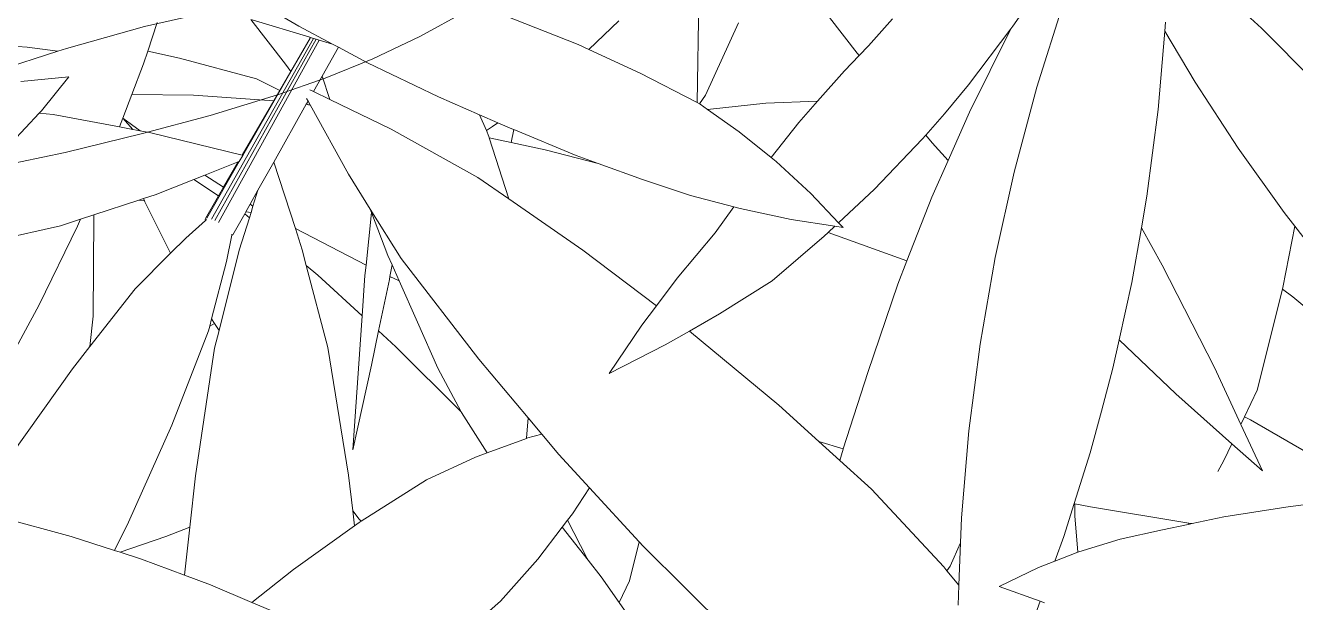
# Model space of a CAD drawing. Header units: millimetres. Extents: x 18 to 174501, y 22 to 24571.
# Drawn here: x 22442.6 to 22641.6, y 14486.7 to 14577.2 of the extents above; entities that cross this region are included whole.
import ezdxf

# ---------------------------------------------------------------- set-up
doc = ezdxf.new("R2010")
doc.units = ezdxf.units.MM
doc.header["$MEASUREMENT"] = 0
doc.layers.add('Edges', color=7, linetype='Continuous', lineweight=18)

# ---------------------------------------------------------------- blocks, each defined once
blk = doc.blocks.new('BAMBOOPLAN')
at = {"layer": 'Edges'}
for p, q in [((1.2611, 11.8149), (1.1813, 11.7279)), ((1.1813, 11.7279), (1.0982, 11.6463)), ((1.0982, 11.6463), (1.012, 11.5704)), ((0.7216, 11.6279), (0.5913, 11.548)), ((0.5913, 11.548), (0.4425, 11.4445)), ((1.012, 11.5704), (0.923, 11.5003)), ((0.923, 11.5003), (0.7956, 11.4068)), ((0.4425, 11.4445), (0.4262, 11.4323)), ((0.3579, 11.4184), (0.2246, 11.382)), ((0.4262, 11.4323), (0.2961, 11.3347)), ((0.4262, 11.4323), (0.3579, 11.4184)), ((0.7956, 11.4068), (0.6659, 11.3194)), ((0.6659, 11.3194), (0.5158, 11.2228)), ((0.5158, 11.2228), (0.3639, 11.1327)), ((7.7963, -1.6611), (7.6399, -1.5931)), ((7.9467, -1.735), (7.7963, -1.6611)), ((7.2683, -1.8384), (7.3128, -1.6802)), ((7.5935, -1.7378), (7.5886, -1.7186)), ((7.3636, -1.9504), (7.3584, -1.754)), ((7.6949, -1.8239), (7.5935, -1.7378)), ((7.6368, -1.9084), (7.5935, -1.7378)), ((7.2174, -1.995), (7.2661, -1.8453)), ((7.2397, -2.0521), (7.2661, -1.8453)), ((7.2661, -1.8453), (7.2683, -1.8384)), ((7.8348, -1.9321), (7.6949, -1.8239)), ((6.9584, -2.0092), (6.7392, -1.8658)), ((6.977, -1.9859), (7.0082, -1.9104)), ((7.6765, -2.1005), (7.6368, -1.9084)), ((7.9792, -2.0347), (7.8348, -1.9321)), ((7.3775, -2.1464), (7.3636, -1.9504)), ((6.9645, -2.0128), (6.977, -1.9859)), ((6.6561, -2.2309), (6.5844, -2.0116)), ((6.9446, -2.0561), (6.9645, -2.0128)), ((6.9645, -2.0128), (6.9584, -2.0092)), ((7.1881, -2.0741), (7.2174, -1.995)), ((6.6682, -2.209), (6.685, -2.0315)), ((8.0115, -2.0558), (7.9792, -2.0347)), ((6.9101, -2.14), (6.9446, -2.0561)), ((7.1639, -2.133), (7.1881, -2.0741)), ((7.2296, -2.1703), (7.2397, -2.0521)), ((8.031, -2.1944), (8.0115, -2.0558)), ((8.0535, -2.0831), (8.0115, -2.0558)), ((7.6879, -2.1718), (7.6765, -2.1005)), ((6.3881, -2.1974), (6.4302, -2.115)), ((7.1594, -2.1439), (7.1639, -2.133)), ((7.1829, -2.1444), (7.1639, -2.133)), ((6.9101, -2.14), (6.8018, -2.1822)), ((6.8858, -2.199), (6.9101, -2.14)), ((7.0946, -2.2844), (7.1594, -2.1439)), ((7.2296, -2.1703), (7.1829, -2.1444)), ((7.4001, -2.3416), (7.3775, -2.1464)), ((6.362, -2.1948), (6.1808, -2.1869)), ((6.8018, -2.1822), (6.6832, -2.2377)), ((7.2219, -2.2601), (7.2296, -2.1703)), ((7.7595, -2.2356), (7.6879, -2.1718)), ((7.7077, -2.2944), (7.6879, -2.1718)), ((6.3881, -2.1974), (6.362, -2.1948)), ((6.514, -2.2102), (6.3881, -2.1974)), ((6.6561, -2.2309), (6.514, -2.2102)), ((6.6615, -2.2317), (6.6682, -2.209)), ((6.8528, -2.2933), (6.8858, -2.199)), ((8.0313, -2.1985), (8.031, -2.1944)), ((8.059, -2.2072), (8.0313, -2.1985)), ((8.0515, -2.4312), (8.0313, -2.1985)), ((8.2348, -2.2752), (8.059, -2.2072)), ((6.6615, -2.2317), (6.6561, -2.2309)), ((6.6634, -2.232), (6.6615, -2.2317)), ((6.6832, -2.2377), (6.6634, -2.232)), ((6.7663, -2.262), (6.6832, -2.2377)), ((7.9447, -2.4138), (7.7595, -2.2356)), ((6.8528, -2.2933), (6.7663, -2.262)), ((7.2157, -2.4127), (7.2219, -2.2601)), ((6.8662, -2.2981), (6.8528, -2.2933)), ((6.963, -2.3404), (6.8662, -2.2981)), ((7.0433, -2.3819), (7.0946, -2.2844)), ((7.7227, -2.4249), (7.7077, -2.2944)), ((5.7569, -2.3604), (5.5861, -2.3253)), ((5.8411, -2.3735), (5.7569, -2.3604)), ((7.0433, -2.3819), (6.963, -2.3404)), ((7.4313, -2.5356), (7.4001, -2.3416)), ((5.7564, -2.45), (5.6505, -2.3807)), ((5.7882, -2.3756), (5.6539, -2.3808)), ((5.7973, -2.3752), (5.7134, -2.8328)), ((5.8031, -2.375), (5.7213, -2.8333)), ((5.8102, -2.3747), (5.7302, -2.8343)), ((5.7328, -2.6747), (5.79, -2.3755)), ((5.7731, -2.4618), (5.7895, -2.3773)), ((5.7899, -2.3755), (5.7882, -2.3756)), ((5.7895, -2.3773), (5.7882, -2.3756)), ((5.7895, -2.3773), (5.7899, -2.3755)), ((5.79, -2.3755), (5.7899, -2.3755)), ((5.7973, -2.3752), (5.79, -2.3755)), ((5.8031, -2.375), (5.7973, -2.3752)), ((5.8102, -2.3747), (5.8031, -2.375)), ((5.8411, -2.3735), (5.8102, -2.3747)), ((5.8413, -2.3735), (5.8411, -2.3735)), ((5.8561, -2.3758), (5.8413, -2.3735)), ((5.8429, -2.4486), (5.8561, -2.3758)), ((5.9293, -2.3872), (5.8561, -2.3758)), ((6.1047, -2.4077), (5.9293, -2.3872)), ((7.0564, -2.3887), (7.038, -2.392)), ((7.0564, -2.3887), (7.0433, -2.3819)), ((6.2046, -2.4156), (6.1047, -2.4077)), ((6.2303, -2.4442), (6.2046, -2.4156)), ((6.2489, -2.4191), (6.2046, -2.4156)), ((6.9402, -2.4095), (6.8246, -2.424)), ((7.038, -2.392), (6.9402, -2.4095)), ((7.0228, -2.4208), (7.0282, -2.4106)), ((7.0282, -2.4106), (7.038, -2.392)), ((7.2157, -2.4127), (7.0282, -2.4106)), ((7.2134, -2.4689), (7.2157, -2.4127)), ((8.0423, -2.5153), (7.9447, -2.4138)), ((6.2303, -2.4442), (6.2406, -2.4312)), ((6.2397, -2.4547), (6.2303, -2.4442)), ((6.2406, -2.4312), (6.2489, -2.4191)), ((6.2827, -2.4218), (6.2489, -2.4191)), ((6.2876, -2.4221), (6.2827, -2.4218)), ((6.2916, -2.4513), (6.2876, -2.4221)), ((6.4388, -2.431), (6.2876, -2.4221)), ((6.3688, -2.4416), (6.2916, -2.4513)), ((6.4908, -2.4319), (6.3688, -2.4416)), ((6.4908, -2.4319), (6.4388, -2.431)), ((6.5968, -2.4338), (6.4908, -2.4319)), ((6.7101, -2.4321), (6.5968, -2.4338)), ((6.8102, -2.425), (6.7101, -2.4321)), ((6.7893, -2.4935), (6.8102, -2.425)), ((6.8246, -2.424), (6.8102, -2.425)), ((6.9452, -2.5539), (7.0228, -2.4208)), ((7.8819, -2.4982), (7.7227, -2.4249)), ((7.7302, -2.4896), (7.7227, -2.4249)), ((8.0444, -2.4966), (8.0515, -2.4312)), ((5.4555, -2.5236), (5.4546, -2.4556)), ((5.7731, -2.4618), (5.7564, -2.45)), ((5.7636, -2.51), (5.7731, -2.4618)), ((5.8357, -2.488), (5.8429, -2.4486)), ((5.876, -2.4928), (5.8429, -2.4486)), ((6.2418, -2.4575), (6.2397, -2.4547)), ((6.2916, -2.4513), (6.2418, -2.4575)), ((6.3275, -2.5724), (6.2418, -2.4575)), ((7.2145, -2.6779), (7.2134, -2.4689)), ((5.7061, -2.5027), (5.5282, -2.5148)), ((5.7636, -2.51), (5.7061, -2.5027)), ((5.8357, -2.488), (5.8268, -2.487)), ((5.876, -2.4928), (5.8357, -2.488)), ((6.0278, -2.5109), (5.876, -2.4928)), ((6.7422, -2.6176), (6.7893, -2.4935)), ((7.7373, -2.589), (7.7302, -2.4896)), ((8.0371, -2.5627), (7.8819, -2.4982)), ((8.0423, -2.5153), (8.0444, -2.4966)), ((8.0592, -2.4988), (8.0444, -2.4966)), ((8.3357, -2.5528), (8.0592, -2.4988)), ((5.5282, -2.5148), (5.4555, -2.5236)), ((5.4559, -2.5531), (5.4555, -2.5236)), ((5.7585, -2.5365), (5.7636, -2.51)), ((5.8034, -2.6663), (5.8299, -2.5201)), ((5.8314, -2.512), (5.8266, -2.5077)), ((5.8299, -2.5201), (5.8302, -2.5185)), ((5.8353, -2.5192), (5.8299, -2.5201)), ((5.8302, -2.5185), (5.8314, -2.512)), ((5.8353, -2.5192), (5.8302, -2.5185)), ((5.8387, -2.5186), (5.8314, -2.512)), ((5.8387, -2.5186), (5.8353, -2.5192)), ((5.9702, -2.6376), (5.8387, -2.5186)), ((6.2468, -2.5499), (6.0278, -2.5109)), ((8.1216, -2.5978), (8.0423, -2.5153)), ((5.4536, -2.6267), (5.4559, -2.5531)), ((5.7585, -2.5365), (5.5846, -2.5833)), ((5.7315, -2.6748), (5.7585, -2.5365)), ((6.3275, -2.5724), (6.2468, -2.5499)), ((6.8579, -2.6622), (6.9452, -2.5539)), ((7.471, -2.7276), (7.4313, -2.5356)), ((5.5846, -2.5833), (5.4536, -2.6267)), ((6.5217, -2.6267), (6.3275, -2.5724)), ((8.0326, -2.6042), (8.0371, -2.5627)), ((8.1216, -2.5978), (8.0371, -2.5627)), ((8.198, -2.6579), (8.3431, -2.5837)), ((7.7441, -2.6857), (7.7373, -2.589)), ((8.0276, -2.6323), (8.0326, -2.6042)), ((5.307, -2.6355), (5.2091, -2.6806)), ((5.307, -2.6355), (5.274, -2.7273)), ((5.4518, -2.6834), (5.4536, -2.6267)), ((6.042, -2.6955), (5.9702, -2.6376)), ((6.7185, -2.6907), (6.5217, -2.6267)), ((6.7185, -2.6907), (6.7422, -2.6176)), ((5.7905, -2.7372), (5.8034, -2.6663)), ((5.8977, -2.7914), (5.8034, -2.6663)), ((6.8068, -2.7203), (6.8579, -2.6622)), ((8.0737, -2.7238), (8.198, -2.6579)), ((5.4511, -2.7043), (5.4518, -2.6835)), ((5.4511, -2.7043), (5.4813, -2.6998)), ((5.4976, -2.6974), (5.4518, -2.6834)), ((5.4518, -2.6835), (5.4518, -2.6834)), ((5.4813, -2.6998), (5.4518, -2.6835)), ((5.4813, -2.6998), (5.4976, -2.6974)), ((5.4976, -2.6974), (5.5218, -2.6938)), ((5.5218, -2.6938), (5.7315, -2.6748)), ((5.6669, -2.7442), (5.7281, -2.6919)), ((5.7024, -2.8339), (5.7298, -2.6904)), ((5.7156, -2.7561), (5.7281, -2.6919)), ((5.7281, -2.6919), (5.7298, -2.6904)), ((5.7298, -2.6904), (5.7328, -2.6747)), ((5.7315, -2.6748), (5.7328, -2.6747)), ((6.0471, -2.7016), (6.042, -2.6955)), ((6.1434, -2.7771), (6.042, -2.6955)), ((6.074, -2.8168), (6.0471, -2.7016)), ((6.1133, -2.7805), (6.0471, -2.7016)), ((6.7017, -2.7428), (6.7185, -2.6907)), ((7.218, -2.8577), (7.2145, -2.6779)), ((7.7473, -2.8046), (7.7441, -2.6857)), ((5.2709, -2.7342), (5.3018, -2.7265)), ((5.274, -2.7273), (5.2709, -2.7342)), ((5.3018, -2.7265), (5.4511, -2.7043)), ((6.7654, -2.7673), (6.8068, -2.7203)), ((7.0503, -2.8119), (6.8068, -2.7203)), ((7.5191, -2.9175), (7.471, -2.7276)), ((8.0117, -2.7609), (8.0737, -2.7238)), ((5.2709, -2.7342), (5.2344, -2.8158)), ((5.6466, -2.7615), (5.6669, -2.7442)), ((5.7156, -2.7561), (5.6669, -2.7442)), ((5.7114, -2.7779), (5.7156, -2.7561)), ((5.7841, -2.7728), (5.7905, -2.7372)), ((5.7916, -2.7747), (5.7905, -2.7372)), ((6.6679, -2.8689), (6.7017, -2.7428)), ((5.5759, -2.822), (5.6466, -2.7615)), ((5.7114, -2.7779), (5.6466, -2.7615)), ((5.7001, -2.8354), (5.7114, -2.7779)), ((5.7805, -2.7923), (5.7841, -2.7728)), ((5.7916, -2.7747), (5.7841, -2.7728)), ((5.792, -2.7895), (5.7916, -2.7747)), ((6.1292, -2.7976), (6.1133, -2.7805)), ((6.3819, -2.9339), (6.1434, -2.7771)), ((6.6679, -2.8689), (6.7654, -2.7673)), ((8.0044, -2.7621), (7.784, -2.8)), ((7.9531, -2.796), (8.0038, -2.7656)), ((8.0038, -2.7656), (8.0117, -2.7609)), ((8.0038, -2.7656), (8.0044, -2.7621)), ((8.0117, -2.7609), (8.0044, -2.7621)), ((5.7701, -2.8498), (5.7797, -2.7969)), ((5.7797, -2.7969), (5.7805, -2.7923)), ((5.7924, -2.8017), (5.7797, -2.7969)), ((5.792, -2.7895), (5.7805, -2.7923)), ((5.7924, -2.8017), (5.792, -2.7895)), ((5.7946, -2.8782), (5.7924, -2.8017)), ((6.074, -2.8168), (5.8977, -2.7914)), ((5.9279, -2.8314), (5.8977, -2.7914)), ((6.1329, -2.8235), (6.1292, -2.7976)), ((6.1555, -2.8259), (6.1292, -2.7976)), ((7.1616, -2.8597), (7.0503, -2.8119)), ((7.7489, -2.8044), (7.7473, -2.8046)), ((7.7493, -2.8821), (7.7473, -2.8046)), ((7.784, -2.8), (7.7489, -2.8044)), ((7.758, -2.8304), (7.7489, -2.8044)), ((7.8706, -2.8467), (7.9531, -2.796)), ((5.5456, -2.845), (5.5543, -2.8384)), ((5.5582, -2.8428), (5.5456, -2.845)), ((5.5543, -2.8384), (5.5759, -2.822)), ((5.5582, -2.8428), (5.5543, -2.8384)), ((5.5598, -2.8445), (5.5582, -2.8428)), ((5.6725, -2.8916), (5.7018, -2.8394)), ((5.7001, -2.8354), (5.7002, -2.8374)), ((5.7002, -2.8374), (5.7018, -2.8394)), ((5.7018, -2.8394), (5.703, -2.8372)), ((5.9477, -2.8611), (5.9279, -2.8314)), ((6.0793, -2.8397), (6.074, -2.8168)), ((6.1028, -2.9272), (6.0793, -2.8397)), ((6.1555, -2.8259), (6.1329, -2.8235)), ((6.1338, -2.8301), (6.1329, -2.8235)), ((6.1488, -2.9473), (6.1338, -2.8301)), ((6.2247, -2.9003), (6.1555, -2.8259)), ((7.7907, -2.905), (7.758, -2.8304)), ((5.4611, -2.9092), (5.5456, -2.845)), ((5.6516, -2.9347), (5.5598, -2.8445)), ((5.7677, -2.8514), (5.7674, -2.8492)), ((5.7701, -2.8498), (5.7677, -2.8514)), ((5.7761, -2.9111), (5.7677, -2.8514)), ((5.9792, -2.8732), (5.9477, -2.8611)), ((6.0533, -3.0192), (5.9477, -2.8611)), ((7.218, -2.8577), (7.1616, -2.8597)), ((7.22, -2.8847), (7.1616, -2.8597)), ((7.2181, -2.8583), (7.218, -2.8577)), ((7.22, -2.8847), (7.2181, -2.8583)), ((7.7924, -2.9036), (7.8706, -2.8467)), ((5.6516, -2.9347), (5.6725, -2.8916)), ((5.8106, -3.0625), (5.7946, -2.8782)), ((6.1028, -2.9272), (5.9792, -2.8732)), ((6.3013, -2.9831), (6.2247, -2.9003)), ((7.3079, -2.9224), (7.22, -2.8847)), ((7.7483, -2.941), (7.7493, -2.8821)), ((5.3987, -2.9566), (5.4361, -2.9282)), ((5.4348, -2.945), (5.4361, -2.9282)), ((5.4361, -2.9282), (5.4611, -2.9092)), ((5.4629, -2.9137), (5.4611, -2.9092)), ((5.5336, -3.1246), (5.4629, -2.9137)), ((5.7865, -3.0438), (5.7761, -2.9111)), ((6.181, -3.2177), (6.1028, -2.9272)), ((7.5173, -3.0343), (7.3079, -2.9224)), ((7.5353, -2.9711), (7.5191, -2.9175)), ((7.7483, -2.941), (7.7907, -2.905)), ((7.7907, -2.905), (7.7924, -2.9036)), ((5.1559, -3.1066), (5.3987, -2.9566)), ((5.4112, -3.1401), (5.4348, -2.945)), ((5.6027, -3.0359), (5.6516, -2.9347)), ((6.1971, -2.9683), (6.1488, -2.9473)), ((6.1588, -3.0249), (6.1488, -2.9473)), ((6.529, -3.0222), (6.3819, -2.9339)), ((7.7185, -2.9664), (7.7483, -2.941)), ((6.3825, -3.0586), (6.1971, -2.9683)), ((6.3825, -3.0586), (6.3013, -2.9831)), ((7.5302, -3.0278), (7.5353, -2.9711)), ((7.5626, -3.0618), (7.5353, -2.9711)), ((7.6492, -3.035), (7.7185, -2.9664)), ((5.549, -3.1912), (5.6027, -3.0359)), ((6.1902, -3.2746), (6.0533, -3.0192)), ((6.181, -3.2177), (6.1588, -3.0249)), ((6.5405, -3.0664), (6.529, -3.0222)), ((6.5694, -3.0464), (6.529, -3.0222)), ((7.5266, -3.04), (7.5173, -3.0343)), ((7.5266, -3.04), (7.5302, -3.0278)), ((7.5626, -3.0618), (7.5266, -3.04)), ((7.6492, -3.035), (7.7466, -3.0363)), ((7.7458, -3.0783), (7.7466, -3.0363)), ((7.7466, -3.0363), (7.7569, -3.0365)), ((5.7797, -3.2981), (5.7886, -3.0709)), ((5.7958, -3.051), (5.7865, -3.0438)), ((5.7878, -3.0608), (5.7865, -3.0438)), ((5.7958, -3.051), (5.7878, -3.0608)), ((5.7886, -3.0709), (5.7878, -3.0608)), ((5.8106, -3.0625), (5.7958, -3.051)), ((5.8141, -3.1032), (5.8106, -3.0625)), ((6.3837, -3.0596), (6.3825, -3.0586)), ((6.4674, -3.1261), (6.3837, -3.0596)), ((6.5401, -3.0667), (6.4674, -3.1261)), ((6.5405, -3.0664), (6.5401, -3.0667)), ((6.5694, -3.0464), (6.5405, -3.0664)), ((6.6206, -3.0771), (6.5694, -3.0464)), ((7.5755, -3.1045), (7.5626, -3.0618)), ((6.7098, -3.1253), (6.6206, -3.0771)), ((5.549, -3.1912), (5.5336, -3.1246)), ((5.8669, -3.3881), (5.8141, -3.1032)), ((6.4674, -3.1261), (6.4461, -3.1435)), ((6.7098, -3.1253), (6.6926, -3.1932)), ((6.8546, -3.2034), (6.7098, -3.1253)), ((5.379, -3.334), (5.4112, -3.1401)), ((6.4461, -3.1435), (6.3592, -3.2274)), ((5.5284, -3.2508), (5.549, -3.1912)), ((6.6871, -3.2097), (6.6807, -3.2291)), ((6.6926, -3.1932), (6.6871, -3.2097)), ((6.7555, -3.2756), (6.6871, -3.2097)), ((6.8623, -3.293), (6.8546, -3.2034)), ((6.8658, -3.2095), (6.8546, -3.2034)), ((7.1168, -3.3307), (6.8658, -3.2095)), ((6.3592, -3.2274), (6.2509, -3.3632)), ((6.6807, -3.2291), (6.6523, -3.3145)), ((6.7597, -3.2799), (6.6807, -3.2291)), ((5.4616, -3.4769), (5.5284, -3.2508)), ((5.7593, -3.535), (5.7797, -3.2981)), ((6.2252, -3.3469), (6.1902, -3.2746)), ((6.7597, -3.2799), (6.7555, -3.2756)), ((6.7997, -3.3057), (6.7597, -3.2799)), ((6.8565, -3.3467), (6.8623, -3.293)), ((6.6523, -3.3145), (6.6038, -3.4303)), ((6.8565, -3.3467), (6.7997, -3.3057)), ((6.2452, -3.3598), (6.2252, -3.3469)), ((6.2401, -3.3778), (6.2252, -3.3469)), ((6.9791, -3.4353), (6.8565, -3.3467)), ((6.2401, -3.3778), (6.1431, -3.5144)), ((6.2475, -3.3675), (6.2401, -3.3778)), ((6.2509, -3.3632), (6.2452, -3.3598)), ((6.2509, -3.3632), (6.2475, -3.3675)), ((5.8926, -3.5009), (5.8669, -3.3881)), ((6.6038, -3.4303), (6.5421, -3.5394)), ((5.8926, -3.5009), (5.8487, -3.5383)), ((5.9167, -3.6064), (5.8926, -3.5009)), ((6.1431, -3.5144), (6.0786, -3.6149)), ((5.7504, -3.6052), (5.7593, -3.535)), ((5.8487, -3.5383), (5.7633, -3.6049)), ((5.6481, -3.6074), (5.483, -3.6184)), ((5.7504, -3.6052), (5.6481, -3.6074)), ((5.7633, -3.6049), (5.7504, -3.6052)), ((5.8134, -3.6039), (5.7633, -3.6049)), ((5.9167, -3.6064), (5.8134, -3.6039)), ((5.9784, -3.6079), (5.9167, -3.6064)), ((6.0786, -3.6149), (5.9784, -3.6079)), ((6.1428, -3.6194), (6.0786, -3.6149))]:
    blk.add_line(p, q, dxfattribs=at)

msp = doc.modelspace()

# ---------------------------------------------------------------- block references
at = {"xscale": 69.97983938875464, "yscale": 69.97983938875464, "zscale": 69.97983938875464, "rotation": 340.9588725647666}
for p in [(22158.48, 14864.64), (22158.48, 13826.65)]:
    msp.add_blockref('BAMBOOPLAN', p, dxfattribs=at)

doc.saveas('drawing.dxf')
